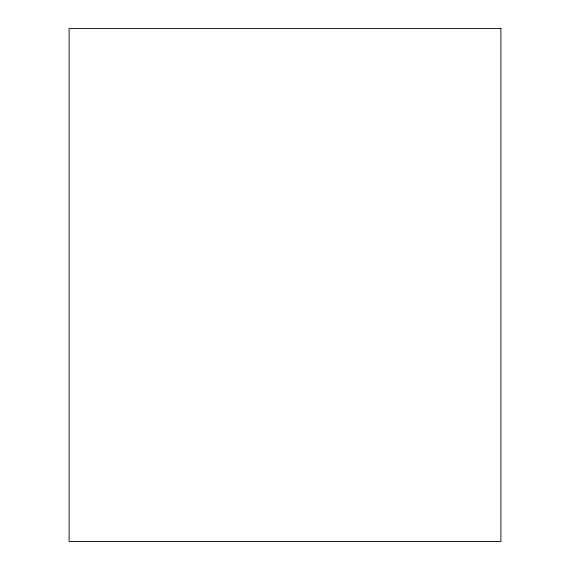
<?xml version="1.0" encoding="UTF-8"?>
<svg xmlns="http://www.w3.org/2000/svg" width="570" height="570" viewBox="0 0 570 570"><rect width="100%" height="100%" fill="white"/><g stroke="black" fill="none" stroke-linecap="round" stroke-linejoin="round"><path stroke-width="0.85" d="M500.902 28.5L69.098 28.5L69.098 541.5L500.902 541.5L500.902 28.5"/></g></svg>
